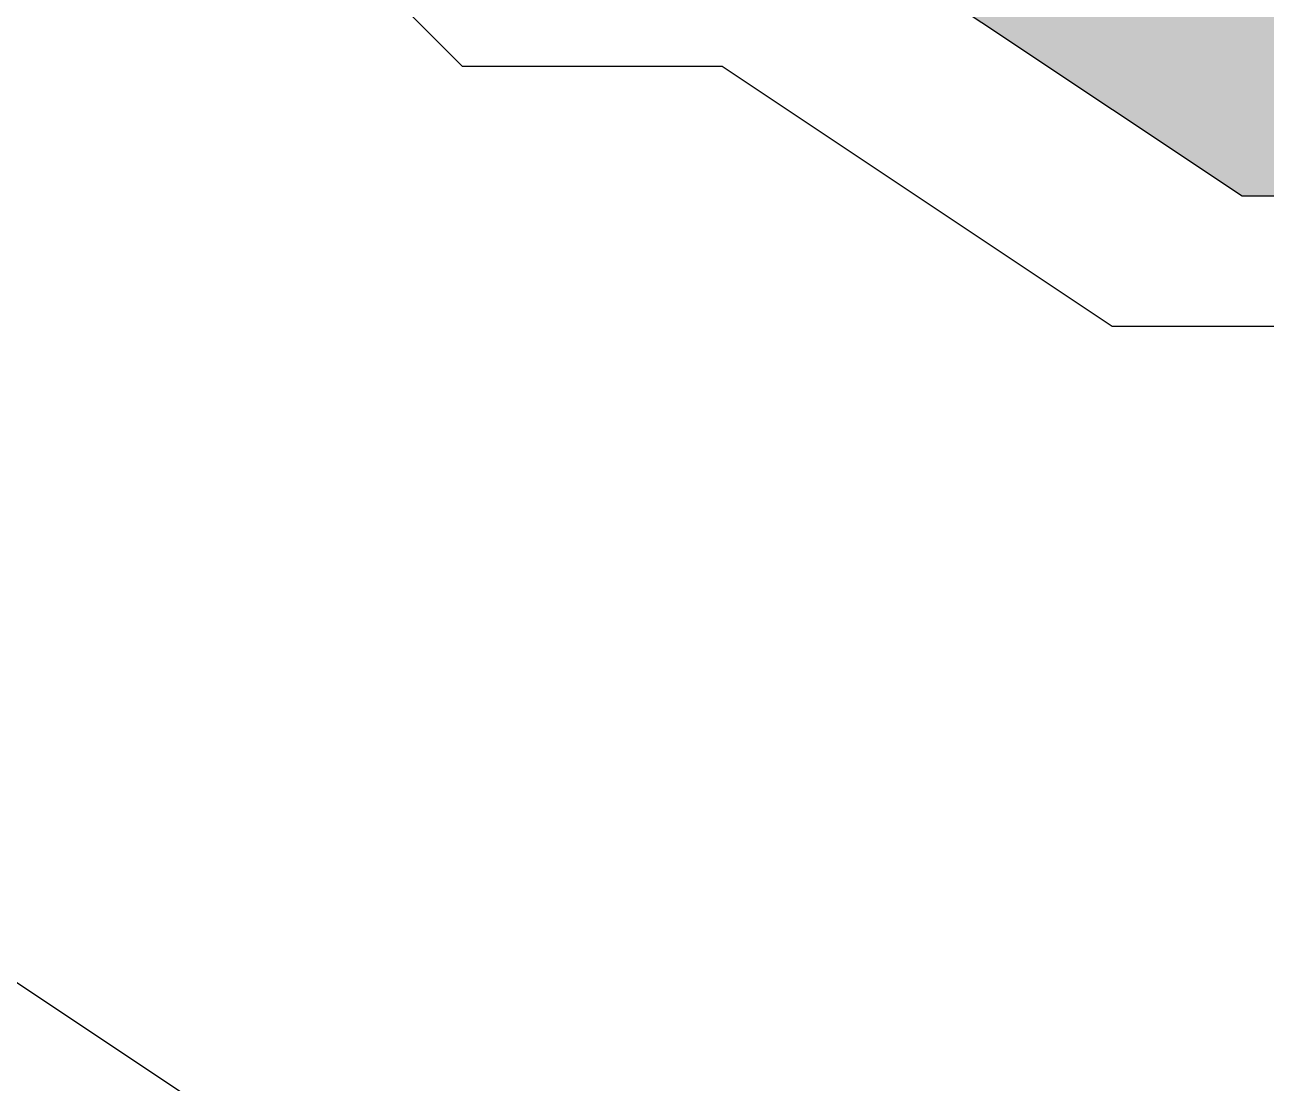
# Model space of a CAD drawing. Header units: millimetres. Extents: x 5 to 252589, y 5 to 415.
# Drawn here: x 24456.47 to 24457.265, y 339.515 to 340.193 of the extents above; entities that cross this region are included whole.
import ezdxf

# ---------------------------------------------------------------- set-up
doc = ezdxf.new("R2010")
doc.units = ezdxf.units.MM
doc.layers.add('HATCH', color=8, linetype='Continuous', lineweight=9)
doc.layers.add('OUTLINE', color=7, linetype='Continuous', lineweight=25)

msp = doc.modelspace()

# ---------------------------------------------------------------- hatches: boundary and pattern name
at = {"layer": 'HATCH', "true_color": 0x46909b}
msp.add_hatch(color=135, dxfattribs=at).paths.add_polyline_path([(24460.08333, 340), (24460, 340), (24459.83333, 339.83333), (24459.75, 339.83333), (24459.33333, 339.5), (24459.08333, 339.41667), (24459, 339.5), (24458.83333, 339.5), (24458.75, 339.58333), (24458.58333, 339.58333), (24458.33333, 339.75), (24458.16667, 339.75), (24458.08333, 339.83333), (24457.91667, 339.83333), (24457.66667, 340), (24457.5, 340), (24457.41667, 340.08333), (24457.25, 340.08333), (24457, 340.25), (24456.83333, 340.25), (24456.75, 340.33333), (24456.58333, 340.33333), (24456.33333, 340.5), (24456.16667, 340.5), (24456.08333, 340.58333), (24455.91667, 340.58333), (24455.66667, 340.75), (24455.5, 340.75), (24455.41667, 340.83333), (24455.25, 340.83333), (24455, 341), (24454.83333, 341), (24454.75, 341.08333), (24454.58333, 341.08333), (24454.33333, 341.25), (24454.16667, 341.25), (24454.08333, 341.33333), (24453.91667, 341.33333), (24453.66667, 341.5), (24453.5, 341.5), (24453.41667, 341.58333), (24453.25, 341.58333), (24453, 341.75), (24452.83333, 341.75), (24452.75, 341.83333), (24452.58333, 341.83333), (24452.33333, 342), (24452.16667, 342), (24452.08333, 342.08333), (24451.91667, 342.08333), (24451.66667, 342.25), (24451.5, 342.25), (24451.41667, 342.33333), (24451.25, 342.33333), (24451, 342.5), (24450.83333, 342.5), (24450.75, 342.58333), (24450.58333, 342.58333), (24450.33333, 342.75), (24450.16667, 342.75), (24450.08333, 342.83333), (24449.91667, 342.83333), (24449.66667, 343), (24449.5, 343), (24449.41667, 343.08333), (24449.25, 343.08333), (24449, 343.25), (24448.83333, 343.25), (24448.75, 343.33333), (24448.58333, 343.33333), (24448.33333, 343.5), (24448.16667, 343.5), (24448.08333, 343.58333), (24447.91667, 343.58333), (24447.83333, 343.66667), (24447.75, 343.66667), (24447.83333, 343.66667), (24448, 343.83333), (24448.08333, 343.83333), (24448.25, 344), (24448.33333, 344), (24448.5, 344.16667), (24448.58333, 344.16667), (24448.75, 344.33333), (24448.83333, 344.33333), (24449, 344.5), (24449.08333, 344.5), (24449.5, 344.83333), (24449.66667, 344.83333), (24449.75, 344.75), (24449.91667, 344.75), (24450.16667, 344.58333), (24450.33333, 344.58333), (24450.41667, 344.5), (24450.58333, 344.5), (24450.83333, 344.33333), (24451, 344.33333), (24451.08333, 344.25), (24451.25, 344.25), (24451.5, 344.08333), (24451.66667, 344.08333), (24451.75, 344), (24451.91667, 344), (24452.16667, 343.83333), (24452.33333, 343.83333), (24452.41667, 343.75), (24452.58333, 343.75), (24452.83333, 343.58333), (24453, 343.58333), (24453.08333, 343.5), (24453.25, 343.5), (24453.5, 343.33333), (24453.66667, 343.33333), (24453.75, 343.25), (24453.91667, 343.25), (24454.16667, 343.08333), (24454.33333, 343.08333), (24454.41667, 343), (24454.58333, 343), (24454.83333, 342.83333), (24455, 342.83333), (24455.08333, 342.75), (24455.25, 342.75), (24455.5, 342.58333), (24455.66667, 342.58333), (24455.75, 342.5), (24455.91667, 342.5), (24456.16667, 342.33333), (24456.33333, 342.33333), (24456.41667, 342.25), (24456.58333, 342.25), (24456.66667, 342.16667), (24456.75, 342.16667), (24456.83333, 342.08333), (24457, 342.08333), (24457.08333, 342), (24457.41667, 342), (24457.58333, 342.16667), (24457.66667, 342.16667), (24457.75, 342.25), (24458, 342.08333), (24458.16667, 342.08333), (24458.25, 342), (24458.41667, 342), (24458.66667, 341.83333), (24458.83333, 341.83333), (24458.91667, 341.75), (24459.08333, 341.75), (24459.33333, 341.58333), (24459.5, 341.58333), (24459.58333, 341.5), (24459.75, 341.5), (24459.83333, 341.41667), (24459.91667, 341.41667), (24460.08333, 341.25)])

# ---------------------------------------------------------------- linework, layer by layer
at = {"layer": 'OUTLINE', "color": 139, "true_color": 0x42544a}
for points in [[(24458.08333, 339.83333), (24457.91667, 339.83333), (24457.66667, 340), (24457.5, 340), (24457.41667, 340.08333), (24457.25, 340.08333), (24457, 340.25), (24456.83333, 340.25), (24456.75, 340.33333), (24456.58333, 340.33333), (24456.33333, 340.5), (24456.16667, 340.5), (24456.08333, 340.58333), (24455.91667, 340.58333), (24455.66667, 340.75), (24455.5, 340.75), (24455.41667, 340.83333), (24455.25, 340.83333), (24455, 341), (24454.83333, 341)], [(24454.91667, 340.91667), (24455.16667, 340.75), (24455.33333, 340.75), (24455.41667, 340.66667), (24455.58333, 340.66667), (24455.83333, 340.5), (24456, 340.5), (24456.08333, 340.41667), (24456.25, 340.41667), (24456.5, 340.25), (24456.66667, 340.25), (24456.75, 340.16667), (24456.91667, 340.16667), (24457.16667, 340), (24457.33333, 340), (24457.41667, 339.91667), (24457.58333, 339.91667), (24457.83333, 339.75), (24458, 339.75), (24458.08333, 339.66667)], [(24456.33333, 339.41667), (24456.5, 339.41667), (24456.58333, 339.5), (24456.33333, 339.66667)]]:
    msp.add_lwpolyline(points, dxfattribs=at)

doc.saveas('drawing.dxf')
